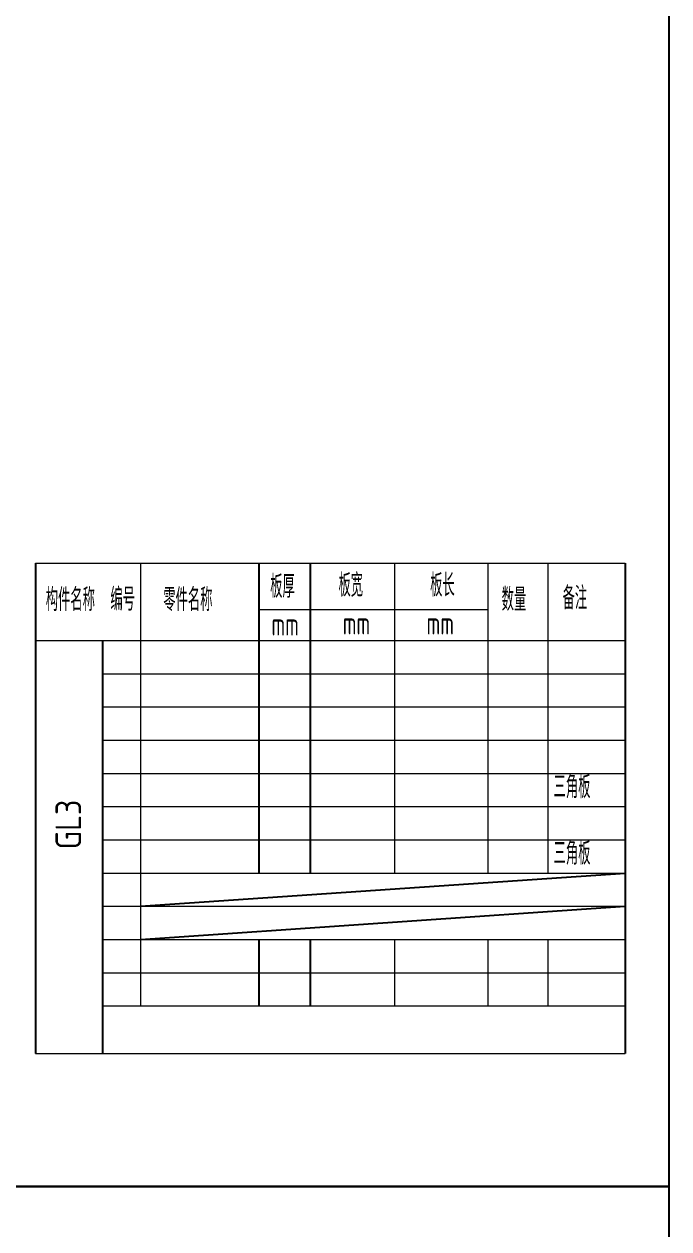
# Model space of a CAD drawing. Extents: x 533809 to 747315, y -17138 to 180511.
# Drawn here: x 671572 to 676029, y 146370 to 154694 of the extents above; entities that cross this region are included whole.
import ezdxf

# ---------------------------------------------------------------- set-up
doc = ezdxf.new("R2010")
doc.units = 0
doc.header["$LTSCALE"] = 1000
doc.header["$MEASUREMENT"] = 0
doc.linetypes.add('CENTER', pattern=[50.8, 31.75, -6.35, 6.35, -6.35])
doc.layers.add('轴线层', color=1, linetype='CENTER', lineweight=15)
doc.layers.add('钢架', color=7, linetype='Continuous', lineweight=25)
doc.styles.add('hz', font='gbenor.shx', dxfattribs={"width": 0.75, "height": 100, "bigfont": 'gbcbig.shx'})
doc.styles.get("Standard").update_dxf_attribs({"font": 'gbenor.shx', "bigfont": 'gbcbig.shx'})

msp = doc.modelspace()

# ---------------------------------------------------------------- linework, layer by layer
at = {"color": 1}
for p, q in [((671650.1, 150969.1), (671650.1, 147580.9)), ((672116, 147580.9), (672116, 150435.2))]:
    msp.add_line(p, q, dxfattribs=at)
for p, q in [((673195.7, 150969.1), (673195.7, 148828.5)), ((673549.5, 150969.1), (673549.5, 148828.5)), ((675727.9, 150969.1), (675727.9, 147580.9)), ((672376, 148599), (675727.9, 148828.5)), ((672376, 148369.5), (675727.9, 148599)), ((673195.7, 148369.5), (673195.7, 147910.4)), ((673549.5, 148369.5), (673549.5, 147910.4))]:
    msp.add_line(p, q)
for points in [[(664149.1, 155062.3), (676029.1, 155062.3), (676029.1, 146662.3), (664149.1, 146662.3)], [(664149.1, 146662.3), (676029.1, 146662.3), (676029.1, 138262.3), (664149.1, 138262.3)]]:
    msp.add_lwpolyline(points, close=True)
at = {"layer": '钢架', "lineweight": 13}
for p, q in [((671650.1, 150969.1), (675727.9, 150969.1)), ((672376, 150969.1), (672376, 147910.4)), ((674133.5, 150969.1), (674133.5, 148828.5)), ((674778.5, 150969.1), (674778.5, 148828.5)), ((675191.2, 150969.1), (675191.2, 148823.6)), ((673195.7, 150649.8), (674778.5, 150649.8)), ((671650.1, 150435.2), (675727.9, 150435.2)), ((672116, 150205.6), (675727.9, 150205.6)), ((672116, 149976.1), (675727.9, 149976.1)), ((672116, 149746.6), (675727.9, 149746.6)), ((672116, 149746.6), (675727.9, 149746.6)), ((672116, 149517.1), (675727.9, 149517.1)), ((672116, 149287.6), (675727.9, 149287.6)), ((672116, 149058), (675727.9, 149058)), ((672116, 148828.5), (675727.9, 148828.5)), ((672116, 148599), (675727.9, 148599)), ((675191.2, 148599), (675191.2, 148595.8)), ((672116, 148369.5), (675727.9, 148369.5)), ((674133.5, 148369.5), (674133.5, 147910.4)), ((674778.5, 148369.5), (674778.5, 147910.4)), ((675191.2, 148369.5), (675191.2, 148364.5)), ((675191.2, 148366.2), (675191.2, 147910.4)), ((672116, 148140), (675727.9, 148140)), ((672116, 148140), (675727.9, 148140)), ((672116, 148140), (675727.9, 148140)), ((672116, 148140), (675727.9, 148140)), ((672116, 147910.4), (675727.9, 147910.4)), ((672116, 147910.4), (675727.9, 147910.4)), ((671650.1, 147580.9), (675727.9, 147580.9)), ((671650.1, 147580.9), (675727.9, 147580.9)), ((671650.1, 147580.9), (675727.9, 147580.9)), ((673195.7, 147583.1), (673195.7, 147580.9)), ((673195.7, 147583.1), (673195.7, 147580.9))]:
    msp.add_line(p, q, dxfattribs=at)

# ---------------------------------------------------------------- texts
at = {"layer": '轴线层', "color": 4, "linetype": 'ByBlock', "insert": (671789.3, 148992.3), "char_height": 177.06, "attachment_point": 1, "rotation": 90}
msp.add_mtext_dynamic_manual_height_columns('GL3', width=1139.904, gutter_width=12.5, heights=[0], dxfattribs=at).dxf.set("width", 1038.225)
at = {"layer": '钢架', "lineweight": 13, "char_height": 157.39, "attachment_point": 1, "style": 'hz'}
for s, insert, width in [('板厚', (673273.1, 150887.3), 712.112), ('板宽', (673745, 150896.2), 645.006), ('板长', (674378.6, 150896.2), 645.006), ('构件名称', (671722, 150795.9), 645.006), ('编号', (672168.7, 150798.8), 645.006), ('零件名称', (672534.3, 150795.9), 795.006), ('数量', (674872.9, 150797.3), 645.006), ('备注', (675294.4, 150807.3), 645.006), ('mm', (673282, 150626.8), 727.44), ('mm', (673774.8, 150634.2), 645.006), ('mm', (674354.5, 150634.2), 645.006), ('三角板', (675232, 149502.9), 645.006), ('三角板', (675232, 149043.8), 645.006)]:
    msp.add_mtext(s, dxfattribs=dict(at, insert=insert, width=width))

doc.saveas('drawing.dxf')
